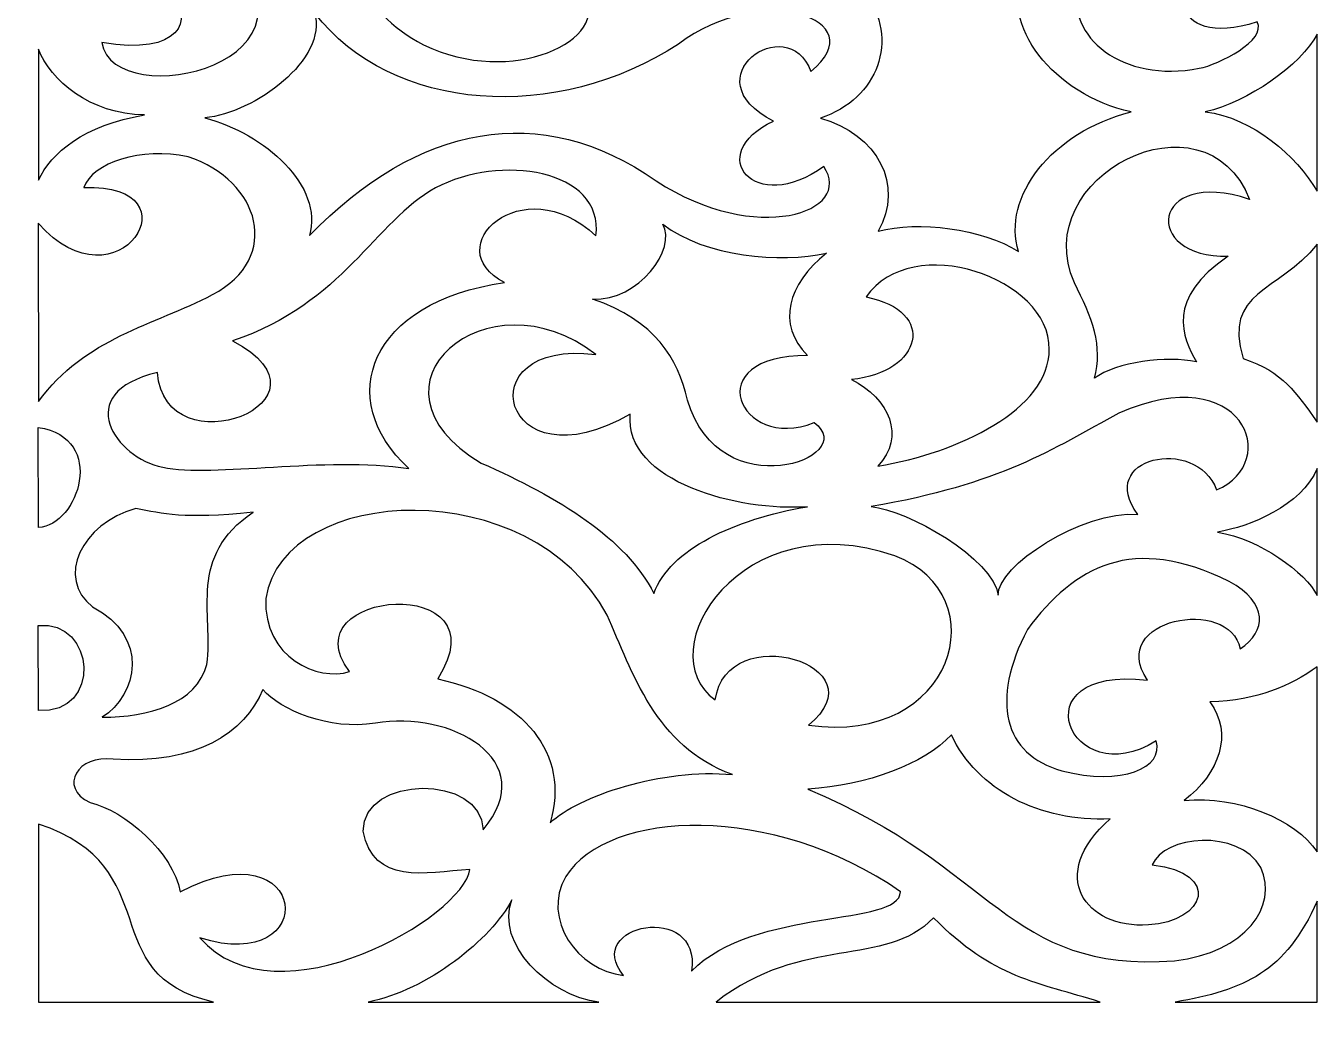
# Model space of a CAD drawing. Header units: centimetres. Extents: x -130 to 28, y -104 to 109.
# Drawn here: x -129.6 to -55.2, y -103.7 to -46 of the extents above; entities that cross this region are included whole.
import ezdxf

# ---------------------------------------------------------------- set-up
doc = ezdxf.new("R2010")
doc.units = ezdxf.units.CM
doc.header["$MEASUREMENT"] = 0
doc.layers.add('layer 1', color=7, linetype='Continuous')

msp = doc.modelspace()

# ---------------------------------------------------------------- linework, layer by layer
at = {"layer": 'layer 1', "color": 40}
for points, knots in [([(-121.38499, -36.94624), (-129.58888, -36.76012), (-124.15238, -30.19909), (-119.37357, -30.37823), (-119.37357, -30.37823), (-114.54012, -30.70446), (-112.81892, -30.70319), (-107.27201, -30.13645), (-107.27201, -30.13645), (-111.51613, -35.11423), (-108.91491, -41.27156), (-101.30697, -41.29629), (-101.30697, -41.29629), (-105.49456, -44.24882), (-100.14517, -47.04303), (-97.42957, -44.10579), (-97.42957, -44.10579), (-95.74208, -46.84657), (-101.63317, -49.57613), (-106.67379, -47.0993), (-106.67379, -47.0993), (-110.55005, -45.09601), (-110.6169, -41.93825), (-116.84365, -38.97291), (-116.84365, -38.97291), (-110.39808, -34.45091), (-120.50895, -31.35594), (-121.38499, -36.94624)], [0, 0, 0, 0, 0.125, 0.125, 0.125, 0.125, 0.25, 0.25, 0.25, 0.25, 0.375, 0.375, 0.375, 0.375, 0.5, 0.5, 0.5, 0.5, 0.625, 0.625, 0.625, 0.625, 0.75, 0.75, 0.75, 0.75, 1, 1, 1, 1]), ([(-61.98674, -48.45726), (-66.4101, -49.31396), (-69.69476, -46.65933), (-68.97221, -43.64117), (-68.97221, -43.64117), (-67.80691, -40.60809), (-67.11655, -37.83628), (-68.99408, -35.04027), (-68.99408, -35.04027), (-67.35715, -36.3544), (-63.36461, -36.84561), (-61.56794, -35.77702), (-61.56794, -35.77702), (-63.61515, -38.74499), (-60.87787, -42.98722), (-58.83918, -43.80361), (-58.83918, -43.80361), (-64.39281, -42.60892), (-63.83975, -47.52593), (-58.65378, -45.78562), (-58.65378, -45.78562), (-58.07478, -46.85602), (-60.87768, -48.23975), (-61.98674, -48.45726)], [0, 0, 0, 0, 0.14285714, 0.14285714, 0.14285714, 0.14285714, 0.28571429, 0.28571429, 0.28571429, 0.28571429, 0.42857143, 0.42857143, 0.42857143, 0.42857143, 0.57142857, 0.57142857, 0.57142857, 0.57142857, 0.71428571, 0.71428571, 0.71428571, 0.71428571, 1, 1, 1, 1]), ([(-128.86681, -45.35233), (-128.86681, -45.35233), (-128.867, -35.82775), (-128.867, -35.82775), (-128.867, -35.82775), (-126.64026, -40.00929), (-121.95907, -38.60525), (-118.43618, -41.12995), (-118.43618, -41.12995), (-110.94934, -48.12841), (-124.50537, -51.16673), (-125.21609, -46.96833), (-125.21609, -46.96833), (-116.02755, -48.55256), (-122.45248, -38.46199), (-128.86681, -45.35233)], [0, 0, 0, 0, 0.2, 0.2, 0.2, 0.2, 0.4, 0.4, 0.4, 0.4, 0.6, 0.6, 0.6, 0.6, 1, 1, 1, 1]), ([(-80.48151, -57.84705), (-78.97903, -55.17227), (-80.50688, -52.26746), (-83.81436, -51.32415), (-83.81436, -51.32415), (-80.45888, -50.21382), (-79.25939, -46.80222), (-81.2407, -44.07896), (-81.2407, -44.07896), (-78.28393, -44.67777), (-74.05885, -44.43456), (-72.1424, -42.81653), (-72.1424, -42.81653), (-73.52548, -45.95983), (-70.39629, -49.97473), (-65.90788, -50.96713), (-65.90788, -50.96713), (-70.49429, -52.12451), (-73.38383, -55.88511), (-72.39417, -59.01447), (-72.39417, -59.01447), (-74.48853, -57.69735), (-78.19019, -57.2167), (-80.48151, -57.84705)], [0, 0, 0, 0, 0.14285714, 0.14285714, 0.14285714, 0.14285714, 0.28571429, 0.28571429, 0.28571429, 0.28571429, 0.42857143, 0.42857143, 0.42857143, 0.42857143, 0.57142857, 0.57142857, 0.57142857, 0.57142857, 0.71428571, 0.71428571, 0.71428571, 0.71428571, 1, 1, 1, 1]), ([(-113.25277, -58.0958), (-112.40827, -55.26937), (-115.8342, -52.19636), (-119.27917, -51.31553), (-119.27917, -51.31553), (-116.39597, -51.02504), (-112.1813, -47.94664), (-112.95394, -45.26084), (-112.95394, -45.26084), (-108.51401, -51.05831), (-98.96605, -51.62288), (-91.98607, -47.05914), (-91.98607, -47.05914), (-87.27798, -43.47521), (-80.61823, -45.5792), (-84.36591, -48.63558), (-84.36591, -48.63558), (-85.71595, -45.03517), (-91.36663, -49.05149), (-86.51576, -51.49648), (-86.51576, -51.49648), (-90.57041, -53.40019), (-87.58657, -57.00765), (-83.61884, -54.11371), (-83.61884, -54.11371), (-81.83646, -56.75066), (-87.51281, -58.70855), (-93.27493, -54.93977), (-93.27493, -54.93977), (-99.95391, -50.28268), (-106.97773, -51.66776), (-113.25277, -58.0958)], [0, 0, 0, 0, 0.11111111, 0.11111111, 0.11111111, 0.11111111, 0.22222222, 0.22222222, 0.22222222, 0.22222222, 0.33333333, 0.33333333, 0.33333333, 0.33333333, 0.44444444, 0.44444444, 0.44444444, 0.44444444, 0.55555556, 0.55555556, 0.55555556, 0.55555556, 0.66666667, 0.66666667, 0.66666667, 0.66666667, 0.77777778, 0.77777778, 0.77777778, 0.77777778, 1, 1, 1, 1]), ([(-55.19509, -55.52869), (-56.40158, -53.48651), (-58.89826, -51.31381), (-61.63791, -50.95971), (-61.63791, -50.95971), (-59.2042, -50.41994), (-56.13352, -48.28201), (-55.19613, -46.47936), (-55.19613, -46.47936), (-55.19613, -46.47936), (-55.19509, -55.52869), (-55.19509, -55.52869)], [0, 0, 0, 0, 0.25, 0.25, 0.25, 0.25, 0.5, 0.5, 0.5, 0.5, 1, 1, 1, 1]), ([(-128.8669, -54.89624), (-128.8669, -54.89624), (-128.86501, -47.34858), (-128.86501, -47.34858), (-128.86501, -47.34858), (-128.16168, -49.14051), (-125.89745, -51.11053), (-122.74392, -51.1399), (-122.74392, -51.1399), (-126.25375, -51.72792), (-128.12674, -53.34745), (-128.8669, -54.89624)], [0, 0, 0, 0, 0.25, 0.25, 0.25, 0.25, 0.5, 0.5, 0.5, 0.5, 1, 1, 1, 1]), ([(-68.02535, -66.31825), (-66.77133, -65.37433), (-63.83028, -64.98951), (-62.15556, -65.37463), (-62.15556, -65.37463), (-62.9567, -63.9643), (-63.94201, -61.70251), (-60.31543, -59.28855), (-60.31543, -59.28855), (-65.34772, -59.39884), (-64.82647, -54.12106), (-59.08489, -56.00859), (-59.08489, -56.00859), (-61.67172, -49.4767), (-71.91449, -54.70743), (-69.18033, -60.81389), (-69.18033, -60.81389), (-68.1723, -62.78317), (-67.50675, -64.47971), (-68.02535, -66.31825)], [0, 0, 0, 0, 0.16666667, 0.16666667, 0.16666667, 0.16666667, 0.33333333, 0.33333333, 0.33333333, 0.33333333, 0.5, 0.5, 0.5, 0.5, 0.66666667, 0.66666667, 0.66666667, 0.66666667, 1, 1, 1, 1]), ([(-128.86558, -67.65762), (-128.86558, -67.65762), (-128.87003, -57.3855), (-128.87003, -57.3855), (-128.87003, -57.3855), (-124.27112, -62.61233), (-119.50992, -55.03395), (-126.25214, -55.33193), (-126.25214, -55.33193), (-125.73913, -53.89396), (-122.96113, -52.97274), (-120.23938, -53.55881), (-120.23938, -53.55881), (-116.0658, -54.93707), (-114.81557, -59.38737), (-118.83092, -61.49422), (-118.83092, -61.49422), (-122.23006, -63.27745), (-126.15736, -63.96108), (-128.86558, -67.65762)], [0, 0, 0, 0, 0.16666667, 0.16666667, 0.16666667, 0.16666667, 0.33333333, 0.33333333, 0.33333333, 0.33333333, 0.5, 0.5, 0.5, 0.5, 0.66666667, 0.66666667, 0.66666667, 0.66666667, 1, 1, 1, 1]), ([(-107.52104, -71.51256), (-112.36679, -70.79215), (-118.76218, -72.04184), (-121.70503, -71.44842), (-121.70503, -71.44842), (-124.41173, -70.90274), (-127.02137, -67.176), (-122.00708, -65.97973), (-122.00708, -65.97973), (-121.58629, -71.69201), (-111.05804, -67.6239), (-117.68105, -64.16547), (-117.68105, -64.16547), (-111.24808, -61.98528), (-109.50784, -57.28188), (-105.98106, -55.35014), (-105.98106, -55.35014), (-102.31046, -53.37592), (-96.28719, -54.24955), (-96.74121, -58.10801), (-96.74121, -58.10801), (-101.02026, -54.13424), (-105.90749, -58.83195), (-102.00954, -60.80175), (-102.00954, -60.80175), (-109.78224, -61.89642), (-111.89734, -67.49975), (-107.52104, -71.51256)], [0, 0, 0, 0, 0.125, 0.125, 0.125, 0.125, 0.25, 0.25, 0.25, 0.25, 0.375, 0.375, 0.375, 0.375, 0.5, 0.5, 0.5, 0.5, 0.625, 0.625, 0.625, 0.625, 0.75, 0.75, 0.75, 0.75, 1, 1, 1, 1]), ([(-96.93929, -61.74979), (-93.3147, -63.01986), (-92.01513, -65.16439), (-91.46756, -67.57385), (-91.46756, -67.57385), (-89.63501, -73.85594), (-81.43812, -70.91682), (-84.17067, -68.87217), (-84.17067, -68.87217), (-88.54735, -70.58048), (-90.8985, -64.94545), (-84.54989, -65.00936), (-84.54989, -65.00936), (-86.35252, -63.19848), (-85.69332, -60.91144), (-83.46592, -59.10063), (-83.46592, -59.10063), (-86.09867, -59.71645), (-90.44202, -59.32002), (-92.89534, -57.4417), (-92.89534, -57.4417), (-92.06096, -58.8306), (-94.28079, -61.88143), (-96.93929, -61.74979)], [0, 0, 0, 0, 0.14285714, 0.14285714, 0.14285714, 0.14285714, 0.28571429, 0.28571429, 0.28571429, 0.28571429, 0.42857143, 0.42857143, 0.42857143, 0.42857143, 0.57142857, 0.57142857, 0.57142857, 0.57142857, 0.71428571, 0.71428571, 0.71428571, 0.71428571, 1, 1, 1, 1]), ([(-80.50518, -71.37754), (-78.88519, -69.67867), (-79.84787, -67.46424), (-82.02593, -66.39474), (-82.02593, -66.39474), (-77.9388, -65.97486), (-77.0568, -62.44405), (-81.18076, -61.632), (-81.18076, -61.632), (-78.55142, -57.81356), (-70.57089, -60.51403), (-70.62647, -64.65399), (-70.62647, -64.65399), (-70.62581, -68.10718), (-75.84662, -70.61195), (-80.50518, -71.37754)], [0, 0, 0, 0, 0.2, 0.2, 0.2, 0.2, 0.4, 0.4, 0.4, 0.4, 0.6, 0.6, 0.6, 0.6, 1, 1, 1, 1]), ([(-55.19585, -68.83815), (-56.43794, -67.12902), (-57.12659, -65.95058), (-59.46524, -65.18372), (-59.46524, -65.18372), (-60.63405, -61.26839), (-57.43309, -61.40101), (-55.19651, -58.5984), (-55.19651, -58.5984), (-55.19651, -58.5984), (-55.19585, -68.83815), (-55.19585, -68.83815)], [0, 0, 0, 0, 0.25, 0.25, 0.25, 0.25, 0.5, 0.5, 0.5, 0.5, 1, 1, 1, 1]), ([(-93.40977, -78.71032), (-95.02852, -75.53376), (-98.84447, -73.19554), (-103.35977, -71.20027), (-103.35977, -71.20027), (-110.80002, -66.77792), (-102.96739, -60.09325), (-96.75399, -64.94163), (-96.75399, -64.94163), (-104.34271, -63.99809), (-102.23802, -72.73258), (-94.76492, -68.37871), (-94.76492, -68.37871), (-95.13855, -72.29996), (-88.43088, -74.02497), (-84.55831, -73.71583), (-84.55831, -73.71583), (-88.79779, -74.43729), (-92.48165, -76.1776), (-93.40977, -78.71032)], [0, 0, 0, 0, 0.16666667, 0.16666667, 0.16666667, 0.16666667, 0.33333333, 0.33333333, 0.33333333, 0.33333333, 0.5, 0.5, 0.5, 0.5, 0.66666667, 0.66666667, 0.66666667, 0.66666667, 1, 1, 1, 1]), ([(-73.56525, -78.82248), (-73.83302, -76.705), (-78.82895, -73.88164), (-80.89244, -73.71238), (-80.89244, -73.71238), (-73.4538, -72.43392), (-70.41267, -70.40358), (-66.61471, -68.32461), (-66.61471, -68.32461), (-59.46524, -65.18372), (-57.18823, -71.13096), (-60.98543, -72.75019), (-60.98543, -72.75019), (-62.22099, -69.5707), (-68.00007, -70.90573), (-65.52223, -74.16584), (-65.52223, -74.16584), (-68.71618, -73.89355), (-73.6802, -77.17508), (-73.56525, -78.82248)], [0, 0, 0, 0, 0.16666667, 0.16666667, 0.16666667, 0.16666667, 0.33333333, 0.33333333, 0.33333333, 0.33333333, 0.5, 0.5, 0.5, 0.5, 0.66666667, 0.66666667, 0.66666667, 0.66666667, 1, 1, 1, 1]), ([(-128.86671, -74.92274), (-126.54955, -74.79581), (-124.88885, -69.76334), (-128.86908, -69.14625), (-128.86908, -69.14625), (-128.86908, -69.14625), (-128.86671, -74.92274), (-128.86671, -74.92274)], [0, 0, 0, 0, 0.33333333, 0.33333333, 0.33333333, 0.33333333, 1, 1, 1, 1]), ([(-99.38058, -91.93092), (-98.19464, -87.93744), (-100.93931, -84.68289), (-105.86251, -83.64269), (-105.86251, -83.64269), (-101.92906, -77.46123), (-114.53624, -78.46651), (-110.94347, -83.22288), (-110.94347, -83.22288), (-112.74071, -83.78422), (-115.89991, -82.44762), (-115.77142, -78.99841), (-115.77142, -78.99841), (-114.69655, -72.40957), (-100.45669, -71.75172), (-96.10605, -79.96345), (-96.10605, -79.96345), (-94.61531, -83.25367), (-93.35163, -87.52505), (-88.8831, -89.15709), (-88.8831, -89.15709), (-92.92062, -88.7602), (-97.77783, -90.39951), (-99.38058, -91.93092)], [0, 0, 0, 0, 0.14285714, 0.14285714, 0.14285714, 0.14285714, 0.28571429, 0.28571429, 0.28571429, 0.28571429, 0.42857143, 0.42857143, 0.42857143, 0.42857143, 0.57142857, 0.57142857, 0.57142857, 0.57142857, 0.71428571, 0.71428571, 0.71428571, 0.71428571, 1, 1, 1, 1]), ([(-55.19537, -78.83889), (-55.8489, -77.51757), (-58.50977, -75.56096), (-60.93241, -75.18258), (-60.93241, -75.18258), (-59.04588, -74.86077), (-56.12036, -73.66698), (-55.1985, -71.52372), (-55.1985, -71.52372), (-55.1985, -71.52372), (-55.19537, -78.83889), (-55.19537, -78.83889)], [0, 0, 0, 0, 0.25, 0.25, 0.25, 0.25, 0.5, 0.5, 0.5, 0.5, 1, 1, 1, 1]), ([(-84.50084, -86.30361), (-80.2268, -82.83806), (-89.19718, -80.14972), (-89.87608, -84.85319), (-89.87608, -84.85319), (-93.76929, -82.05179), (-88.38676, -73.48783), (-79.52394, -76.54863), (-79.52394, -76.54863), (-73.56525, -78.82248), (-76.09914, -87.50662), (-84.50084, -86.30361)], [0, 0, 0, 0, 0.25, 0.25, 0.25, 0.25, 0.5, 0.5, 0.5, 0.5, 1, 1, 1, 1]), ([(-125.19999, -85.84693), (-123.15439, -84.58728), (-122.4432, -81.19029), (-125.74093, -79.48842), (-125.74093, -79.48842), (-127.8851, -77.84237), (-126.36984, -74.69579), (-123.25987, -73.82065), (-123.25987, -73.82065), (-121.63808, -74.12747), (-120.57589, -74.44598), (-116.49861, -74.03846), (-116.49861, -74.03846), (-120.27754, -76.5777), (-118.75801, -79.83945), (-119.16185, -82.80397), (-119.16185, -82.80397), (-119.74474, -85.06868), (-122.5287, -85.8608), (-125.19999, -85.84693)], [0, 0, 0, 0, 0.16666667, 0.16666667, 0.16666667, 0.16666667, 0.33333333, 0.33333333, 0.33333333, 0.33333333, 0.5, 0.5, 0.5, 0.5, 0.66666667, 0.66666667, 0.66666667, 0.66666667, 1, 1, 1, 1]), ([(-64.47575, -87.21808), (-63.98755, -88.77017), (-66.45223, -89.81741), (-69.90411, -88.93628), (-69.90411, -88.93628), (-73.27096, -87.99918), (-74.01207, -84.90309), (-71.89186, -80.78666), (-71.89186, -80.78666), (-69.1523, -77.13253), (-65.83327, -75.27197), (-60.25834, -78.03231), (-60.25834, -78.03231), (-58.0031, -79.25488), (-58.10063, -80.91801), (-59.63199, -81.89826), (-59.63199, -81.89826), (-60.22539, -78.87223), (-67.33433, -80.14432), (-64.97683, -83.71559), (-64.97683, -83.71559), (-72.5487, -82.83446), (-69.44498, -90.3335), (-64.47575, -87.21808)], [0, 0, 0, 0, 0.14285714, 0.14285714, 0.14285714, 0.14285714, 0.28571429, 0.28571429, 0.28571429, 0.28571429, 0.42857143, 0.42857143, 0.42857143, 0.42857143, 0.57142857, 0.57142857, 0.57142857, 0.57142857, 0.71428571, 0.71428571, 0.71428571, 0.71428571, 1, 1, 1, 1]), ([(-128.86804, -85.46534), (-125.16079, -85.68779), (-125.5919, -80.21655), (-128.8705, -80.56376), (-128.8705, -80.56376), (-128.8705, -80.56376), (-128.86804, -85.46534), (-128.86804, -85.46534)], [0, 0, 0, 0, 0.33333333, 0.33333333, 0.33333333, 0.33333333, 1, 1, 1, 1]), ([(-55.19547, -93.60858), (-56.45404, -91.73559), (-59.75309, -90.35935), (-62.86429, -90.64594), (-62.86429, -90.64594), (-60.80373, -89.07804), (-60.0344, -86.78021), (-61.37232, -84.96251), (-61.37232, -84.96251), (-58.58627, -84.87005), (-56.76375, -84.05853), (-55.19424, -82.93734), (-55.19424, -82.93734), (-55.19424, -82.93734), (-55.19547, -93.60858), (-55.19547, -93.60858)], [0, 0, 0, 0, 0.2, 0.2, 0.2, 0.2, 0.4, 0.4, 0.4, 0.4, 0.6, 0.6, 0.6, 0.6, 1, 1, 1, 1]), ([(-120.69757, -95.90814), (-121.07953, -93.65302), (-123.90743, -91.21051), (-125.88523, -90.76687), (-125.88523, -90.76687), (-127.76949, -89.87637), (-126.55836, -87.96854), (-124.56105, -88.27446), (-124.56105, -88.27446), (-119.75837, -88.5821), (-116.98208, -86.75781), (-115.93163, -84.26008), (-115.93163, -84.26008), (-114.92786, -85.42001), (-112.11625, -86.64272), (-109.4533, -86.1841), (-109.4533, -86.1841), (-105.15218, -85.44331), (-99.83593, -88.29147), (-103.2434, -92.33327), (-103.2434, -92.33327), (-103.31792, -89.11947), (-110.17282, -89.15267), (-110.1554, -92.40595), (-110.1554, -92.40595), (-109.54798, -95.53201), (-106.62597, -94.81489), (-104.00307, -94.61769), (-104.00307, -94.61769), (-104.37348, -97.31809), (-115.06667, -103.65135), (-119.57184, -98.56358), (-119.57184, -98.56358), (-112.4611, -100.79765), (-113.23999, -91.99498), (-120.69757, -95.90814)], [0, 0, 0, 0, 0.1, 0.1, 0.1, 0.1, 0.2, 0.2, 0.2, 0.2, 0.3, 0.3, 0.3, 0.3, 0.4, 0.4, 0.4, 0.4, 0.5, 0.5, 0.5, 0.5, 0.6, 0.6, 0.6, 0.6, 0.7, 0.7, 0.7, 0.7, 0.8, 0.8, 0.8, 0.8, 1, 1, 1, 1]), ([(-64.69817, -94.35859), (-64.03527, -92.67681), (-59.74949, -92.23384), (-58.43866, -94.51639), (-58.43866, -94.51639), (-57.44474, -96.7527), (-59.28667, -99.39691), (-63.4165, -99.8861), (-63.4165, -99.8861), (-73.12685, -100.58179), (-73.71485, -94.46544), (-84.53351, -89.99805), (-84.53351, -89.99805), (-81.1231, -89.76279), (-77.84535, -88.56862), (-76.2639, -86.86338), (-76.2639, -86.86338), (-74.80062, -90.0236), (-71.16524, -91.91174), (-67.11153, -91.70172), (-67.11153, -91.70172), (-70.80941, -94.94556), (-68.54669, -98.05589), (-64.91718, -97.82032), (-64.91718, -97.82032), (-61.63763, -97.62349), (-60.64778, -94.81684), (-64.69817, -94.35859)], [0, 0, 0, 0, 0.125, 0.125, 0.125, 0.125, 0.25, 0.25, 0.25, 0.25, 0.375, 0.375, 0.375, 0.375, 0.5, 0.5, 0.5, 0.5, 0.625, 0.625, 0.625, 0.625, 0.75, 0.75, 0.75, 0.75, 1, 1, 1, 1]), ([(-95.15587, -100.72685), (-97.79355, -100.4446), (-99.90467, -97.47169), (-98.48324, -95.03068), (-98.48324, -95.03068), (-95.9857, -91.14472), (-86.58365, -90.77114), (-79.20135, -95.90439), (-79.20135, -95.90439), (-79.24689, -97.93616), (-87.57009, -96.77795), (-91.23956, -100.47375), (-91.23956, -100.47375), (-90.63395, -96.41801), (-97.57691, -97.79912), (-95.15587, -100.72685)], [0, 0, 0, 0, 0.2, 0.2, 0.2, 0.2, 0.4, 0.4, 0.4, 0.4, 0.6, 0.6, 0.6, 0.6, 1, 1, 1, 1]), ([(-128.86595, -102.26455), (-128.86595, -102.26455), (-128.86595, -92.0012), (-128.86595, -92.0012), (-128.86595, -92.0012), (-121.32411, -94.51002), (-125.74358, -100.66803), (-118.77809, -102.26455), (-118.77809, -102.26455), (-118.77809, -102.26455), (-128.86595, -102.26455), (-128.86595, -102.26455)], [0, 0, 0, 0, 0.25, 0.25, 0.25, 0.25, 0.5, 0.5, 0.5, 0.5, 1, 1, 1, 1]), ([(-109.87314, -102.26455), (-106.45724, -101.59644), (-102.76808, -98.63192), (-101.58488, -96.37335), (-101.58488, -96.37335), (-102.55484, -98.88314), (-99.49108, -101.90993), (-96.57607, -102.26343), (-96.57607, -102.26343), (-96.57607, -102.26343), (-109.87314, -102.26455), (-109.87314, -102.26455)], [0, 0, 0, 0, 0.25, 0.25, 0.25, 0.25, 0.5, 0.5, 0.5, 0.5, 1, 1, 1, 1]), ([(-63.3737, -102.2617), (-59.36298, -101.57089), (-57.01496, -100.52724), (-55.19547, -96.44663), (-55.19547, -96.44663), (-55.19547, -96.44663), (-55.19537, -102.26447), (-55.19537, -102.26447), (-55.19537, -102.26447), (-55.19537, -102.26447), (-63.3737, -102.2617), (-63.3737, -102.2617)], [0, 0, 0, 0, 0.25, 0.25, 0.25, 0.25, 0.5, 0.5, 0.5, 0.5, 1, 1, 1, 1]), ([(-89.82277, -102.26073), (-84.79437, -98.35297), (-80.10077, -100.34278), (-77.29172, -97.40223), (-77.29172, -97.40223), (-73.90896, -100.89311), (-71.22025, -101.14388), (-67.69934, -102.2641), (-67.69934, -102.2641), (-67.69934, -102.2641), (-89.82277, -102.26073), (-89.82277, -102.26073)], [0, 0, 0, 0, 0.25, 0.25, 0.25, 0.25, 0.5, 0.5, 0.5, 0.5, 1, 1, 1, 1])]:
    msp.add_open_spline(points, degree=3, knots=knots, dxfattribs=at)
at = {"layer": 'layer 1', "color": 250, "lineweight": 9}
for points, knots in [([(-121.38499, -36.94624), (-129.58888, -36.76012), (-124.15238, -30.19909), (-119.37357, -30.37823), (-119.37357, -30.37823), (-114.54012, -30.70446), (-112.81892, -30.70319), (-107.27201, -30.13645), (-107.27201, -30.13645), (-111.51613, -35.11423), (-108.91491, -41.27156), (-101.30697, -41.29629), (-101.30697, -41.29629), (-105.49456, -44.24882), (-100.14517, -47.04303), (-97.42957, -44.10579), (-97.42957, -44.10579), (-95.74208, -46.84657), (-101.63317, -49.57613), (-106.67379, -47.0993), (-106.67379, -47.0993), (-110.55005, -45.09601), (-110.6169, -41.93825), (-116.84365, -38.97291), (-116.84365, -38.97291), (-110.39808, -34.45091), (-120.50895, -31.35594), (-121.38499, -36.94624)], [0, 0, 0, 0, 0.125, 0.125, 0.125, 0.125, 0.25, 0.25, 0.25, 0.25, 0.375, 0.375, 0.375, 0.375, 0.5, 0.5, 0.5, 0.5, 0.625, 0.625, 0.625, 0.625, 0.75, 0.75, 0.75, 0.75, 1, 1, 1, 1]), ([(-61.98674, -48.45726), (-66.4101, -49.31396), (-69.69476, -46.65933), (-68.97221, -43.64117), (-68.97221, -43.64117), (-67.80691, -40.60809), (-67.11655, -37.83628), (-68.99408, -35.04027), (-68.99408, -35.04027), (-67.35715, -36.3544), (-63.36461, -36.84561), (-61.56794, -35.77702), (-61.56794, -35.77702), (-63.61515, -38.74499), (-60.87787, -42.98722), (-58.83918, -43.80361), (-58.83918, -43.80361), (-64.39281, -42.60892), (-63.83975, -47.52593), (-58.65378, -45.78562), (-58.65378, -45.78562), (-58.07478, -46.85602), (-60.87768, -48.23975), (-61.98674, -48.45726)], [0, 0, 0, 0, 0.14285714, 0.14285714, 0.14285714, 0.14285714, 0.28571429, 0.28571429, 0.28571429, 0.28571429, 0.42857143, 0.42857143, 0.42857143, 0.42857143, 0.57142857, 0.57142857, 0.57142857, 0.57142857, 0.71428571, 0.71428571, 0.71428571, 0.71428571, 1, 1, 1, 1]), ([(-128.86681, -45.35233), (-128.86681, -45.35233), (-128.867, -35.82775), (-128.867, -35.82775), (-128.867, -35.82775), (-126.64026, -40.00929), (-121.95907, -38.60525), (-118.43618, -41.12995), (-118.43618, -41.12995), (-110.94934, -48.12841), (-124.50537, -51.16673), (-125.21609, -46.96833), (-125.21609, -46.96833), (-116.02755, -48.55256), (-122.45248, -38.46199), (-128.86681, -45.35233)], [0, 0, 0, 0, 0.2, 0.2, 0.2, 0.2, 0.4, 0.4, 0.4, 0.4, 0.6, 0.6, 0.6, 0.6, 1, 1, 1, 1]), ([(-80.48151, -57.84705), (-78.97903, -55.17227), (-80.50688, -52.26746), (-83.81436, -51.32415), (-83.81436, -51.32415), (-80.45888, -50.21382), (-79.25939, -46.80222), (-81.2407, -44.07896), (-81.2407, -44.07896), (-78.28393, -44.67777), (-74.05885, -44.43456), (-72.1424, -42.81653), (-72.1424, -42.81653), (-73.52548, -45.95983), (-70.39629, -49.97473), (-65.90788, -50.96713), (-65.90788, -50.96713), (-70.49429, -52.12451), (-73.38383, -55.88511), (-72.39417, -59.01447), (-72.39417, -59.01447), (-74.48853, -57.69735), (-78.19019, -57.2167), (-80.48151, -57.84705)], [0, 0, 0, 0, 0.14285714, 0.14285714, 0.14285714, 0.14285714, 0.28571429, 0.28571429, 0.28571429, 0.28571429, 0.42857143, 0.42857143, 0.42857143, 0.42857143, 0.57142857, 0.57142857, 0.57142857, 0.57142857, 0.71428571, 0.71428571, 0.71428571, 0.71428571, 1, 1, 1, 1]), ([(-113.25277, -58.0958), (-112.40827, -55.26937), (-115.8342, -52.19636), (-119.27917, -51.31553), (-119.27917, -51.31553), (-116.39597, -51.02504), (-112.1813, -47.94664), (-112.95394, -45.26084), (-112.95394, -45.26084), (-108.51401, -51.05831), (-98.96605, -51.62288), (-91.98607, -47.05914), (-91.98607, -47.05914), (-87.27798, -43.47521), (-80.61823, -45.5792), (-84.36591, -48.63558), (-84.36591, -48.63558), (-85.71595, -45.03517), (-91.36663, -49.05149), (-86.51576, -51.49648), (-86.51576, -51.49648), (-90.57041, -53.40019), (-87.58657, -57.00765), (-83.61884, -54.11371), (-83.61884, -54.11371), (-81.83646, -56.75066), (-87.51281, -58.70855), (-93.27493, -54.93977), (-93.27493, -54.93977), (-99.95391, -50.28268), (-106.97773, -51.66776), (-113.25277, -58.0958)], [0, 0, 0, 0, 0.11111111, 0.11111111, 0.11111111, 0.11111111, 0.22222222, 0.22222222, 0.22222222, 0.22222222, 0.33333333, 0.33333333, 0.33333333, 0.33333333, 0.44444444, 0.44444444, 0.44444444, 0.44444444, 0.55555556, 0.55555556, 0.55555556, 0.55555556, 0.66666667, 0.66666667, 0.66666667, 0.66666667, 0.77777778, 0.77777778, 0.77777778, 0.77777778, 1, 1, 1, 1]), ([(-55.19509, -55.52869), (-56.40158, -53.48651), (-58.89826, -51.31381), (-61.63791, -50.95971), (-61.63791, -50.95971), (-59.2042, -50.41994), (-56.13352, -48.28201), (-55.19613, -46.47936), (-55.19613, -46.47936), (-55.19613, -46.47936), (-55.19509, -55.52869), (-55.19509, -55.52869)], [0, 0, 0, 0, 0.25, 0.25, 0.25, 0.25, 0.5, 0.5, 0.5, 0.5, 1, 1, 1, 1]), ([(-128.8669, -54.89624), (-128.8669, -54.89624), (-128.86501, -47.34858), (-128.86501, -47.34858), (-128.86501, -47.34858), (-128.16168, -49.14051), (-125.89745, -51.11053), (-122.74392, -51.1399), (-122.74392, -51.1399), (-126.25375, -51.72792), (-128.12674, -53.34745), (-128.8669, -54.89624)], [0, 0, 0, 0, 0.25, 0.25, 0.25, 0.25, 0.5, 0.5, 0.5, 0.5, 1, 1, 1, 1]), ([(-68.02535, -66.31825), (-66.77133, -65.37433), (-63.83028, -64.98951), (-62.15556, -65.37463), (-62.15556, -65.37463), (-62.9567, -63.9643), (-63.94201, -61.70251), (-60.31543, -59.28855), (-60.31543, -59.28855), (-65.34772, -59.39884), (-64.82647, -54.12106), (-59.08489, -56.00859), (-59.08489, -56.00859), (-61.67172, -49.4767), (-71.91449, -54.70743), (-69.18033, -60.81389), (-69.18033, -60.81389), (-68.1723, -62.78317), (-67.50675, -64.47971), (-68.02535, -66.31825)], [0, 0, 0, 0, 0.16666667, 0.16666667, 0.16666667, 0.16666667, 0.33333333, 0.33333333, 0.33333333, 0.33333333, 0.5, 0.5, 0.5, 0.5, 0.66666667, 0.66666667, 0.66666667, 0.66666667, 1, 1, 1, 1]), ([(-128.86558, -67.65762), (-128.86558, -67.65762), (-128.87003, -57.3855), (-128.87003, -57.3855), (-128.87003, -57.3855), (-124.27112, -62.61233), (-119.50992, -55.03395), (-126.25214, -55.33193), (-126.25214, -55.33193), (-125.73913, -53.89396), (-122.96113, -52.97274), (-120.23938, -53.55881), (-120.23938, -53.55881), (-116.0658, -54.93707), (-114.81557, -59.38737), (-118.83092, -61.49422), (-118.83092, -61.49422), (-122.23006, -63.27745), (-126.15736, -63.96108), (-128.86558, -67.65762)], [0, 0, 0, 0, 0.16666667, 0.16666667, 0.16666667, 0.16666667, 0.33333333, 0.33333333, 0.33333333, 0.33333333, 0.5, 0.5, 0.5, 0.5, 0.66666667, 0.66666667, 0.66666667, 0.66666667, 1, 1, 1, 1]), ([(-107.52104, -71.51256), (-112.36679, -70.79215), (-118.76218, -72.04184), (-121.70503, -71.44842), (-121.70503, -71.44842), (-124.41173, -70.90274), (-127.02137, -67.176), (-122.00708, -65.97973), (-122.00708, -65.97973), (-121.58629, -71.69201), (-111.05804, -67.6239), (-117.68105, -64.16547), (-117.68105, -64.16547), (-111.24808, -61.98528), (-109.50784, -57.28188), (-105.98106, -55.35014), (-105.98106, -55.35014), (-102.31046, -53.37592), (-96.28719, -54.24955), (-96.74121, -58.10801), (-96.74121, -58.10801), (-101.02026, -54.13424), (-105.90749, -58.83195), (-102.00954, -60.80175), (-102.00954, -60.80175), (-109.78224, -61.89642), (-111.89734, -67.49975), (-107.52104, -71.51256)], [0, 0, 0, 0, 0.125, 0.125, 0.125, 0.125, 0.25, 0.25, 0.25, 0.25, 0.375, 0.375, 0.375, 0.375, 0.5, 0.5, 0.5, 0.5, 0.625, 0.625, 0.625, 0.625, 0.75, 0.75, 0.75, 0.75, 1, 1, 1, 1]), ([(-96.93929, -61.74979), (-93.3147, -63.01986), (-92.01513, -65.16439), (-91.46756, -67.57385), (-91.46756, -67.57385), (-89.63501, -73.85594), (-81.43812, -70.91682), (-84.17067, -68.87217), (-84.17067, -68.87217), (-88.54735, -70.58048), (-90.8985, -64.94545), (-84.54989, -65.00936), (-84.54989, -65.00936), (-86.35252, -63.19848), (-85.69332, -60.91144), (-83.46592, -59.10063), (-83.46592, -59.10063), (-86.09867, -59.71645), (-90.44202, -59.32002), (-92.89534, -57.4417), (-92.89534, -57.4417), (-92.06096, -58.8306), (-94.28079, -61.88143), (-96.93929, -61.74979)], [0, 0, 0, 0, 0.14285714, 0.14285714, 0.14285714, 0.14285714, 0.28571429, 0.28571429, 0.28571429, 0.28571429, 0.42857143, 0.42857143, 0.42857143, 0.42857143, 0.57142857, 0.57142857, 0.57142857, 0.57142857, 0.71428571, 0.71428571, 0.71428571, 0.71428571, 1, 1, 1, 1]), ([(-80.50518, -71.37754), (-78.88519, -69.67867), (-79.84787, -67.46424), (-82.02593, -66.39474), (-82.02593, -66.39474), (-77.9388, -65.97486), (-77.0568, -62.44405), (-81.18076, -61.632), (-81.18076, -61.632), (-78.55142, -57.81356), (-70.57089, -60.51403), (-70.62647, -64.65399), (-70.62647, -64.65399), (-70.62581, -68.10718), (-75.84662, -70.61195), (-80.50518, -71.37754)], [0, 0, 0, 0, 0.2, 0.2, 0.2, 0.2, 0.4, 0.4, 0.4, 0.4, 0.6, 0.6, 0.6, 0.6, 1, 1, 1, 1]), ([(-55.19585, -68.83815), (-56.43794, -67.12902), (-57.12659, -65.95058), (-59.46524, -65.18372), (-59.46524, -65.18372), (-60.63405, -61.26839), (-57.43309, -61.40101), (-55.19651, -58.5984), (-55.19651, -58.5984), (-55.19651, -58.5984), (-55.19585, -68.83815), (-55.19585, -68.83815)], [0, 0, 0, 0, 0.25, 0.25, 0.25, 0.25, 0.5, 0.5, 0.5, 0.5, 1, 1, 1, 1]), ([(-93.40977, -78.71032), (-95.02852, -75.53376), (-98.84447, -73.19554), (-103.35977, -71.20027), (-103.35977, -71.20027), (-110.80002, -66.77792), (-102.96739, -60.09325), (-96.75399, -64.94163), (-96.75399, -64.94163), (-104.34271, -63.99809), (-102.23802, -72.73258), (-94.76492, -68.37871), (-94.76492, -68.37871), (-95.13855, -72.29996), (-88.43088, -74.02497), (-84.55831, -73.71583), (-84.55831, -73.71583), (-88.79779, -74.43729), (-92.48165, -76.1776), (-93.40977, -78.71032)], [0, 0, 0, 0, 0.16666667, 0.16666667, 0.16666667, 0.16666667, 0.33333333, 0.33333333, 0.33333333, 0.33333333, 0.5, 0.5, 0.5, 0.5, 0.66666667, 0.66666667, 0.66666667, 0.66666667, 1, 1, 1, 1]), ([(-73.56525, -78.82248), (-73.83302, -76.705), (-78.82895, -73.88164), (-80.89244, -73.71238), (-80.89244, -73.71238), (-73.4538, -72.43392), (-70.41267, -70.40358), (-66.61471, -68.32461), (-66.61471, -68.32461), (-59.46524, -65.18372), (-57.18823, -71.13096), (-60.98543, -72.75019), (-60.98543, -72.75019), (-62.22099, -69.5707), (-68.00007, -70.90573), (-65.52223, -74.16584), (-65.52223, -74.16584), (-68.71618, -73.89355), (-73.6802, -77.17508), (-73.56525, -78.82248)], [0, 0, 0, 0, 0.16666667, 0.16666667, 0.16666667, 0.16666667, 0.33333333, 0.33333333, 0.33333333, 0.33333333, 0.5, 0.5, 0.5, 0.5, 0.66666667, 0.66666667, 0.66666667, 0.66666667, 1, 1, 1, 1]), ([(-128.86671, -74.92274), (-126.54955, -74.79581), (-124.88885, -69.76334), (-128.86908, -69.14625), (-128.86908, -69.14625), (-128.86908, -69.14625), (-128.86671, -74.92274), (-128.86671, -74.92274)], [0, 0, 0, 0, 0.33333333, 0.33333333, 0.33333333, 0.33333333, 1, 1, 1, 1]), ([(-99.38058, -91.93092), (-98.19464, -87.93744), (-100.93931, -84.68289), (-105.86251, -83.64269), (-105.86251, -83.64269), (-101.92906, -77.46123), (-114.53624, -78.46651), (-110.94347, -83.22288), (-110.94347, -83.22288), (-112.74071, -83.78422), (-115.89991, -82.44762), (-115.77142, -78.99841), (-115.77142, -78.99841), (-114.69655, -72.40957), (-100.45669, -71.75172), (-96.10605, -79.96345), (-96.10605, -79.96345), (-94.61531, -83.25367), (-93.35163, -87.52505), (-88.8831, -89.15709), (-88.8831, -89.15709), (-92.92062, -88.7602), (-97.77783, -90.39951), (-99.38058, -91.93092)], [0, 0, 0, 0, 0.14285714, 0.14285714, 0.14285714, 0.14285714, 0.28571429, 0.28571429, 0.28571429, 0.28571429, 0.42857143, 0.42857143, 0.42857143, 0.42857143, 0.57142857, 0.57142857, 0.57142857, 0.57142857, 0.71428571, 0.71428571, 0.71428571, 0.71428571, 1, 1, 1, 1]), ([(-55.19537, -78.83889), (-55.8489, -77.51757), (-58.50977, -75.56096), (-60.93241, -75.18258), (-60.93241, -75.18258), (-59.04588, -74.86077), (-56.12036, -73.66698), (-55.1985, -71.52372), (-55.1985, -71.52372), (-55.1985, -71.52372), (-55.19537, -78.83889), (-55.19537, -78.83889)], [0, 0, 0, 0, 0.25, 0.25, 0.25, 0.25, 0.5, 0.5, 0.5, 0.5, 1, 1, 1, 1]), ([(-84.50084, -86.30361), (-80.2268, -82.83806), (-89.19718, -80.14972), (-89.87608, -84.85319), (-89.87608, -84.85319), (-93.76929, -82.05179), (-88.38676, -73.48783), (-79.52394, -76.54863), (-79.52394, -76.54863), (-73.56525, -78.82248), (-76.09914, -87.50662), (-84.50084, -86.30361)], [0, 0, 0, 0, 0.25, 0.25, 0.25, 0.25, 0.5, 0.5, 0.5, 0.5, 1, 1, 1, 1]), ([(-125.19999, -85.84693), (-123.15439, -84.58728), (-122.4432, -81.19029), (-125.74093, -79.48842), (-125.74093, -79.48842), (-127.8851, -77.84237), (-126.36984, -74.69579), (-123.25987, -73.82065), (-123.25987, -73.82065), (-121.63808, -74.12747), (-120.57589, -74.44598), (-116.49861, -74.03846), (-116.49861, -74.03846), (-120.27754, -76.5777), (-118.75801, -79.83945), (-119.16185, -82.80397), (-119.16185, -82.80397), (-119.74474, -85.06868), (-122.5287, -85.8608), (-125.19999, -85.84693)], [0, 0, 0, 0, 0.16666667, 0.16666667, 0.16666667, 0.16666667, 0.33333333, 0.33333333, 0.33333333, 0.33333333, 0.5, 0.5, 0.5, 0.5, 0.66666667, 0.66666667, 0.66666667, 0.66666667, 1, 1, 1, 1]), ([(-64.47575, -87.21808), (-63.98755, -88.77017), (-66.45223, -89.81741), (-69.90411, -88.93628), (-69.90411, -88.93628), (-73.27096, -87.99918), (-74.01207, -84.90309), (-71.89186, -80.78666), (-71.89186, -80.78666), (-69.1523, -77.13253), (-65.83327, -75.27197), (-60.25834, -78.03231), (-60.25834, -78.03231), (-58.0031, -79.25488), (-58.10063, -80.91801), (-59.63199, -81.89826), (-59.63199, -81.89826), (-60.22539, -78.87223), (-67.33433, -80.14432), (-64.97683, -83.71559), (-64.97683, -83.71559), (-72.5487, -82.83446), (-69.44498, -90.3335), (-64.47575, -87.21808)], [0, 0, 0, 0, 0.14285714, 0.14285714, 0.14285714, 0.14285714, 0.28571429, 0.28571429, 0.28571429, 0.28571429, 0.42857143, 0.42857143, 0.42857143, 0.42857143, 0.57142857, 0.57142857, 0.57142857, 0.57142857, 0.71428571, 0.71428571, 0.71428571, 0.71428571, 1, 1, 1, 1]), ([(-128.86804, -85.46534), (-125.16079, -85.68779), (-125.5919, -80.21655), (-128.8705, -80.56376), (-128.8705, -80.56376), (-128.8705, -80.56376), (-128.86804, -85.46534), (-128.86804, -85.46534)], [0, 0, 0, 0, 0.33333333, 0.33333333, 0.33333333, 0.33333333, 1, 1, 1, 1]), ([(-55.19547, -93.60858), (-56.45404, -91.73559), (-59.75309, -90.35935), (-62.86429, -90.64594), (-62.86429, -90.64594), (-60.80373, -89.07804), (-60.0344, -86.78021), (-61.37232, -84.96251), (-61.37232, -84.96251), (-58.58627, -84.87005), (-56.76375, -84.05853), (-55.19424, -82.93734), (-55.19424, -82.93734), (-55.19424, -82.93734), (-55.19547, -93.60858), (-55.19547, -93.60858)], [0, 0, 0, 0, 0.2, 0.2, 0.2, 0.2, 0.4, 0.4, 0.4, 0.4, 0.6, 0.6, 0.6, 0.6, 1, 1, 1, 1]), ([(-120.69757, -95.90814), (-121.07953, -93.65302), (-123.90743, -91.21051), (-125.88523, -90.76687), (-125.88523, -90.76687), (-127.76949, -89.87637), (-126.55836, -87.96854), (-124.56105, -88.27446), (-124.56105, -88.27446), (-119.75837, -88.5821), (-116.98208, -86.75781), (-115.93163, -84.26008), (-115.93163, -84.26008), (-114.92786, -85.42001), (-112.11625, -86.64272), (-109.4533, -86.1841), (-109.4533, -86.1841), (-105.15218, -85.44331), (-99.83593, -88.29147), (-103.2434, -92.33327), (-103.2434, -92.33327), (-103.31792, -89.11947), (-110.17282, -89.15267), (-110.1554, -92.40595), (-110.1554, -92.40595), (-109.54798, -95.53201), (-106.62597, -94.81489), (-104.00307, -94.61769), (-104.00307, -94.61769), (-104.37348, -97.31809), (-115.06667, -103.65135), (-119.57184, -98.56358), (-119.57184, -98.56358), (-112.4611, -100.79765), (-113.23999, -91.99498), (-120.69757, -95.90814)], [0, 0, 0, 0, 0.1, 0.1, 0.1, 0.1, 0.2, 0.2, 0.2, 0.2, 0.3, 0.3, 0.3, 0.3, 0.4, 0.4, 0.4, 0.4, 0.5, 0.5, 0.5, 0.5, 0.6, 0.6, 0.6, 0.6, 0.7, 0.7, 0.7, 0.7, 0.8, 0.8, 0.8, 0.8, 1, 1, 1, 1]), ([(-64.69817, -94.35859), (-64.03527, -92.67681), (-59.74949, -92.23384), (-58.43866, -94.51639), (-58.43866, -94.51639), (-57.44474, -96.7527), (-59.28667, -99.39691), (-63.4165, -99.8861), (-63.4165, -99.8861), (-73.12685, -100.58179), (-73.71485, -94.46544), (-84.53351, -89.99805), (-84.53351, -89.99805), (-81.1231, -89.76279), (-77.84535, -88.56862), (-76.2639, -86.86338), (-76.2639, -86.86338), (-74.80062, -90.0236), (-71.16524, -91.91174), (-67.11153, -91.70172), (-67.11153, -91.70172), (-70.80941, -94.94556), (-68.54669, -98.05589), (-64.91718, -97.82032), (-64.91718, -97.82032), (-61.63763, -97.62349), (-60.64778, -94.81684), (-64.69817, -94.35859)], [0, 0, 0, 0, 0.125, 0.125, 0.125, 0.125, 0.25, 0.25, 0.25, 0.25, 0.375, 0.375, 0.375, 0.375, 0.5, 0.5, 0.5, 0.5, 0.625, 0.625, 0.625, 0.625, 0.75, 0.75, 0.75, 0.75, 1, 1, 1, 1]), ([(-95.15587, -100.72685), (-97.79355, -100.4446), (-99.90467, -97.47169), (-98.48324, -95.03068), (-98.48324, -95.03068), (-95.9857, -91.14472), (-86.58365, -90.77114), (-79.20135, -95.90439), (-79.20135, -95.90439), (-79.24689, -97.93616), (-87.57009, -96.77795), (-91.23956, -100.47375), (-91.23956, -100.47375), (-90.63395, -96.41801), (-97.57691, -97.79912), (-95.15587, -100.72685)], [0, 0, 0, 0, 0.2, 0.2, 0.2, 0.2, 0.4, 0.4, 0.4, 0.4, 0.6, 0.6, 0.6, 0.6, 1, 1, 1, 1]), ([(-128.86595, -102.26455), (-128.86595, -102.26455), (-128.86595, -92.0012), (-128.86595, -92.0012), (-128.86595, -92.0012), (-121.32411, -94.51002), (-125.74358, -100.66803), (-118.77809, -102.26455), (-118.77809, -102.26455), (-118.77809, -102.26455), (-128.86595, -102.26455), (-128.86595, -102.26455)], [0, 0, 0, 0, 0.25, 0.25, 0.25, 0.25, 0.5, 0.5, 0.5, 0.5, 1, 1, 1, 1]), ([(-109.87314, -102.26455), (-106.45724, -101.59644), (-102.76808, -98.63192), (-101.58488, -96.37335), (-101.58488, -96.37335), (-102.55484, -98.88314), (-99.49108, -101.90993), (-96.57607, -102.26343), (-96.57607, -102.26343), (-96.57607, -102.26343), (-109.87314, -102.26455), (-109.87314, -102.26455)], [0, 0, 0, 0, 0.25, 0.25, 0.25, 0.25, 0.5, 0.5, 0.5, 0.5, 1, 1, 1, 1]), ([(-63.3737, -102.2617), (-59.36298, -101.57089), (-57.01496, -100.52724), (-55.19547, -96.44663), (-55.19547, -96.44663), (-55.19547, -96.44663), (-55.19537, -102.26447), (-55.19537, -102.26447), (-55.19537, -102.26447), (-55.19537, -102.26447), (-63.3737, -102.2617), (-63.3737, -102.2617)], [0, 0, 0, 0, 0.25, 0.25, 0.25, 0.25, 0.5, 0.5, 0.5, 0.5, 1, 1, 1, 1]), ([(-89.82277, -102.26073), (-84.79437, -98.35297), (-80.10077, -100.34278), (-77.29172, -97.40223), (-77.29172, -97.40223), (-73.90896, -100.89311), (-71.22025, -101.14388), (-67.69934, -102.2641), (-67.69934, -102.2641), (-67.69934, -102.2641), (-89.82277, -102.26073), (-89.82277, -102.26073)], [0, 0, 0, 0, 0.25, 0.25, 0.25, 0.25, 0.5, 0.5, 0.5, 0.5, 1, 1, 1, 1])]:
    msp.add_open_spline(points, degree=3, knots=knots, dxfattribs=at)

doc.saveas('drawing.dxf')
